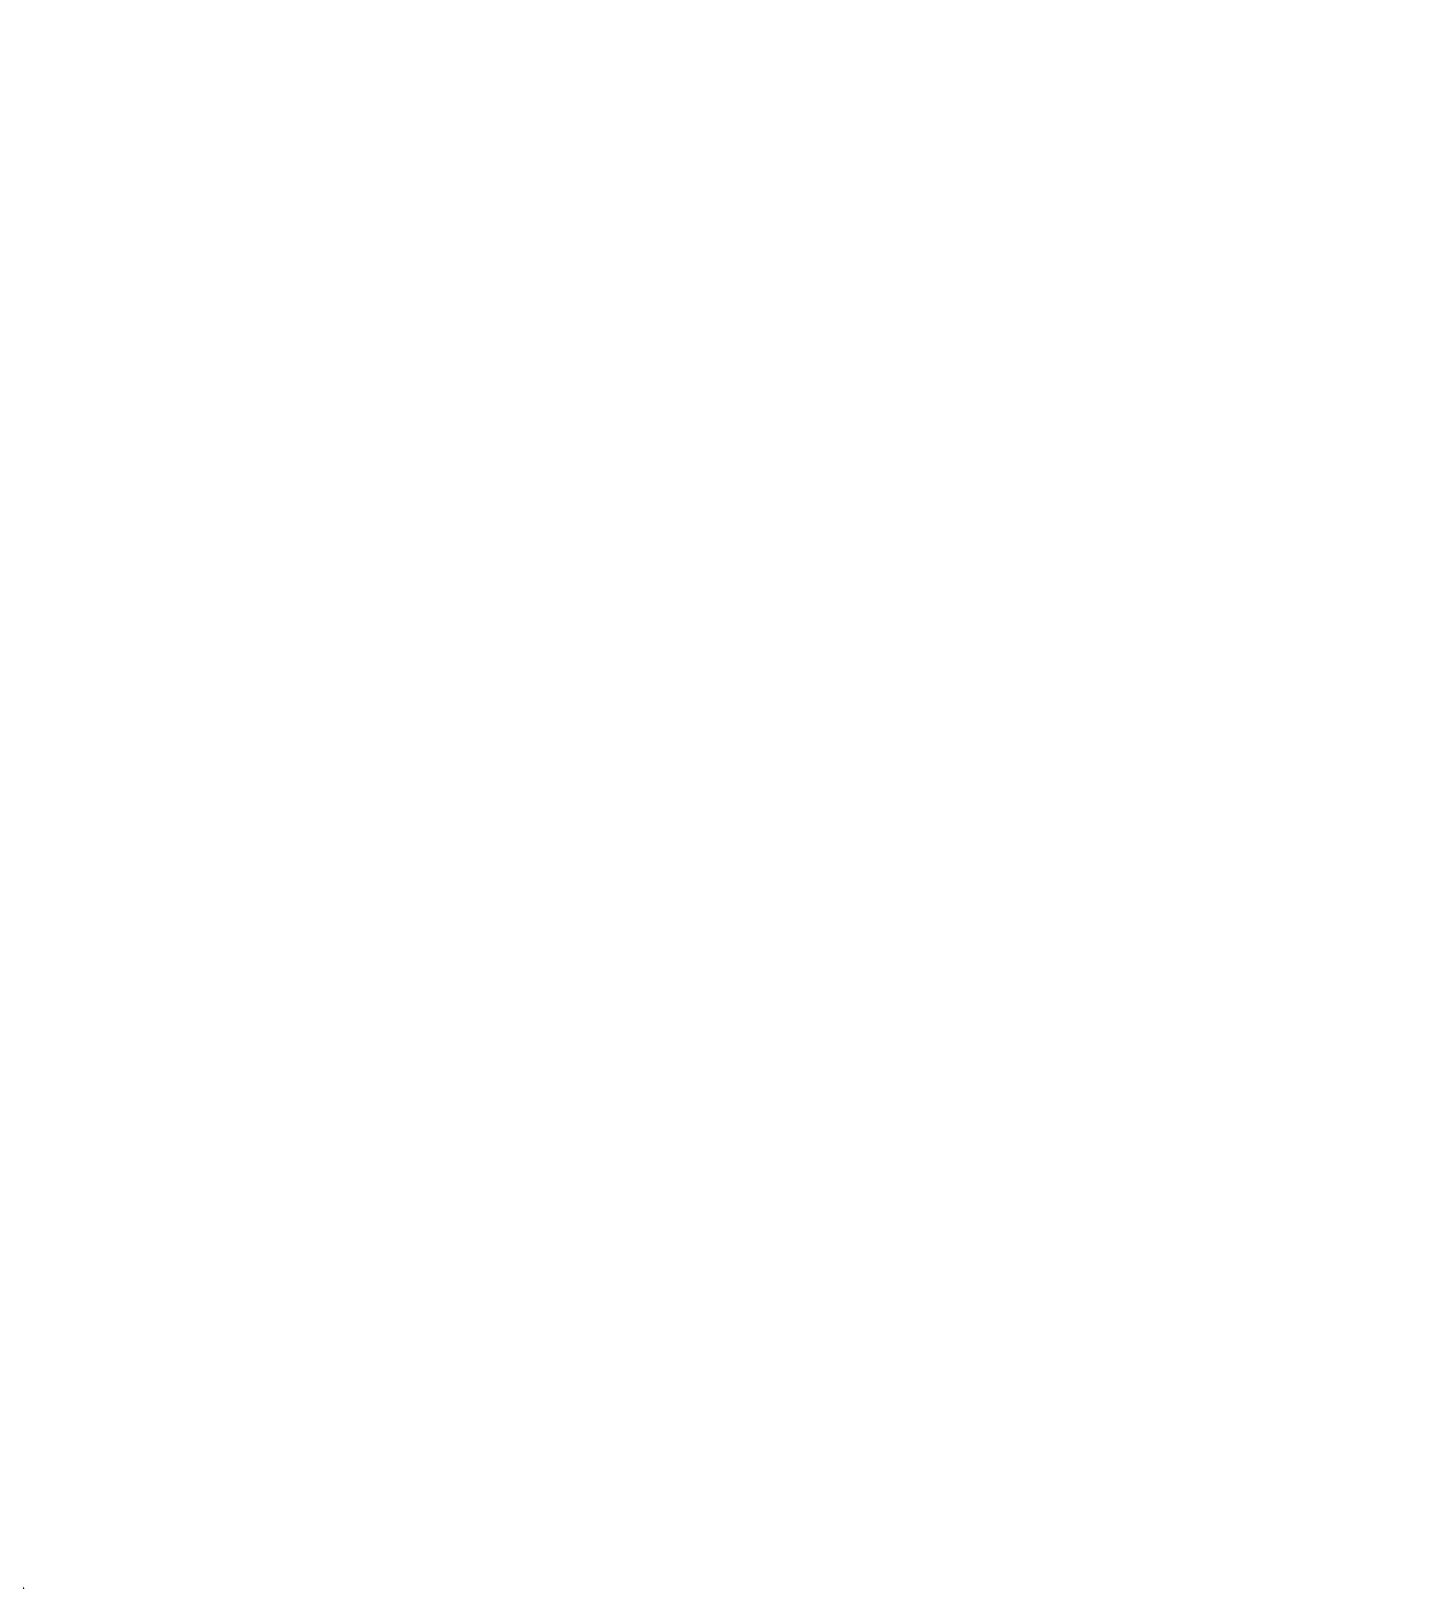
# Model space of a CAD drawing. Header units: metres. Extents: x 282649 to 323604, y 7394518 to 7463125.
# Drawn here: x 298481.767 to 298484.732, y 7451362.243 to 7451365.592 of the extents above; entities that cross this region are included whole.
import ezdxf
from ezdxf.enums import TextEntityAlignment as Align

# ---------------------------------------------------------------- set-up
doc = ezdxf.new("R2010")
doc.units = ezdxf.units.M
doc.layers.add('F-HZ-AMV', color=3, linetype='Continuous')
doc.layers.add('U-HZ-AMV', color=3, linetype='Continuous')
doc.styles.add('ARIAL', font='arial.ttf')

# ---------------------------------------------------------------- blocks, each defined once
blk = doc.blocks.new('AMV 1_18.5 - METADE')
at = {"layer": 'U-HZ-AMV', "const_width": 0.2, "flags": 128}
blk.add_lwpolyline([(0, 0), (39.9384, 2.2188)], dxfattribs=at)
at = {"layer": 'U-HZ-AMV', "style": 'ARIAL'}
blk.add_attdef('1:18,5', text='', height=2, dxfattribs=at).set_placement((0, 3), align=Align.MIDDLE_CENTER)
blk = doc.blocks.new('ACAD-2A2-SEM FOTOS')
at = {"xscale": -1, "rotation": 304.0797954933072}
blk.add_blockref('AMV 1_18.5 - METADE', (298484.6465, 7451357.1966), dxfattribs=at)
at = {"layer": 'F-HZ-AMV', "style": 'ARIAL'}
for rotation, p in [(357.4686, (294052.6371, 7462810.9644)), (174.3669, (294143.0414, 7462803.5098)), (57.7016, (296403.9738, 7459624.7537)), (50.894, (296345.8343, 7459542.3836)), (277.7067, (297060.3976, 7453510.2885)), (92.8791, (297067.6078, 7453421.2291)), (341.5005, (297731.3844, 7452235.6726))]:
    blk.add_attdef('1:18,5', text='', height=2, rotation=rotation, dxfattribs=at).set_placement(p, align=Align.MIDDLE_CENTER)

msp = doc.modelspace()

# ---------------------------------------------------------------- block references
msp.add_blockref('ACAD-2A2-SEM FOTOS', (0, 0))

doc.saveas('drawing.dxf')
